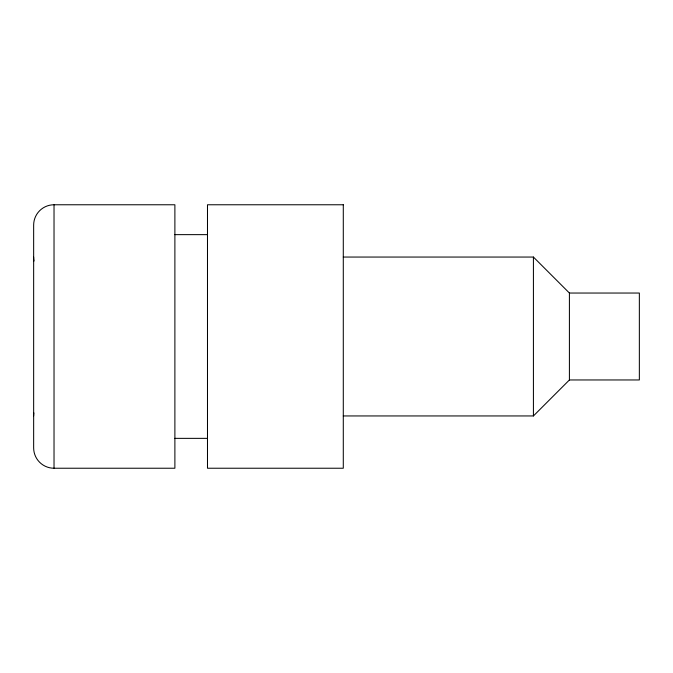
<?xml version="1.0" encoding="UTF-8"?>
<svg xmlns="http://www.w3.org/2000/svg" width="673" height="673" viewBox="0 0 673 673"><rect width="100%" height="100%" fill="white"/><g stroke="black" fill="none" stroke-linecap="round" stroke-linejoin="round"><path stroke-width="1.01" d="M343.289 415.948L533.42 415.948L569.408 379.959L569.408 293.041L533.42 257.052L343.289 257.052M54.025 204.769L174.887 204.769L174.887 468.231L54.025 468.231A20.375 20.375 0 0 1 33.65 447.865L33.65 225.135A20.375 20.375 0 0 1 54.025 204.769L54.025 468.231M174.887 234.641L207.486 234.641M569.408 293.041L639.35 293.041L639.35 379.959L569.408 379.959M174.887 438.359L207.486 438.359M533.42 257.052L533.42 415.948M33.65 415.948A20.375 20.375 0 0 1 33.877 412.911M34.045 261.023A20.375 20.375 0 0 1 33.65 257.052M343.289 204.769L207.486 204.769L207.486 468.231L343.289 468.231L343.289 204.769"/></g></svg>
